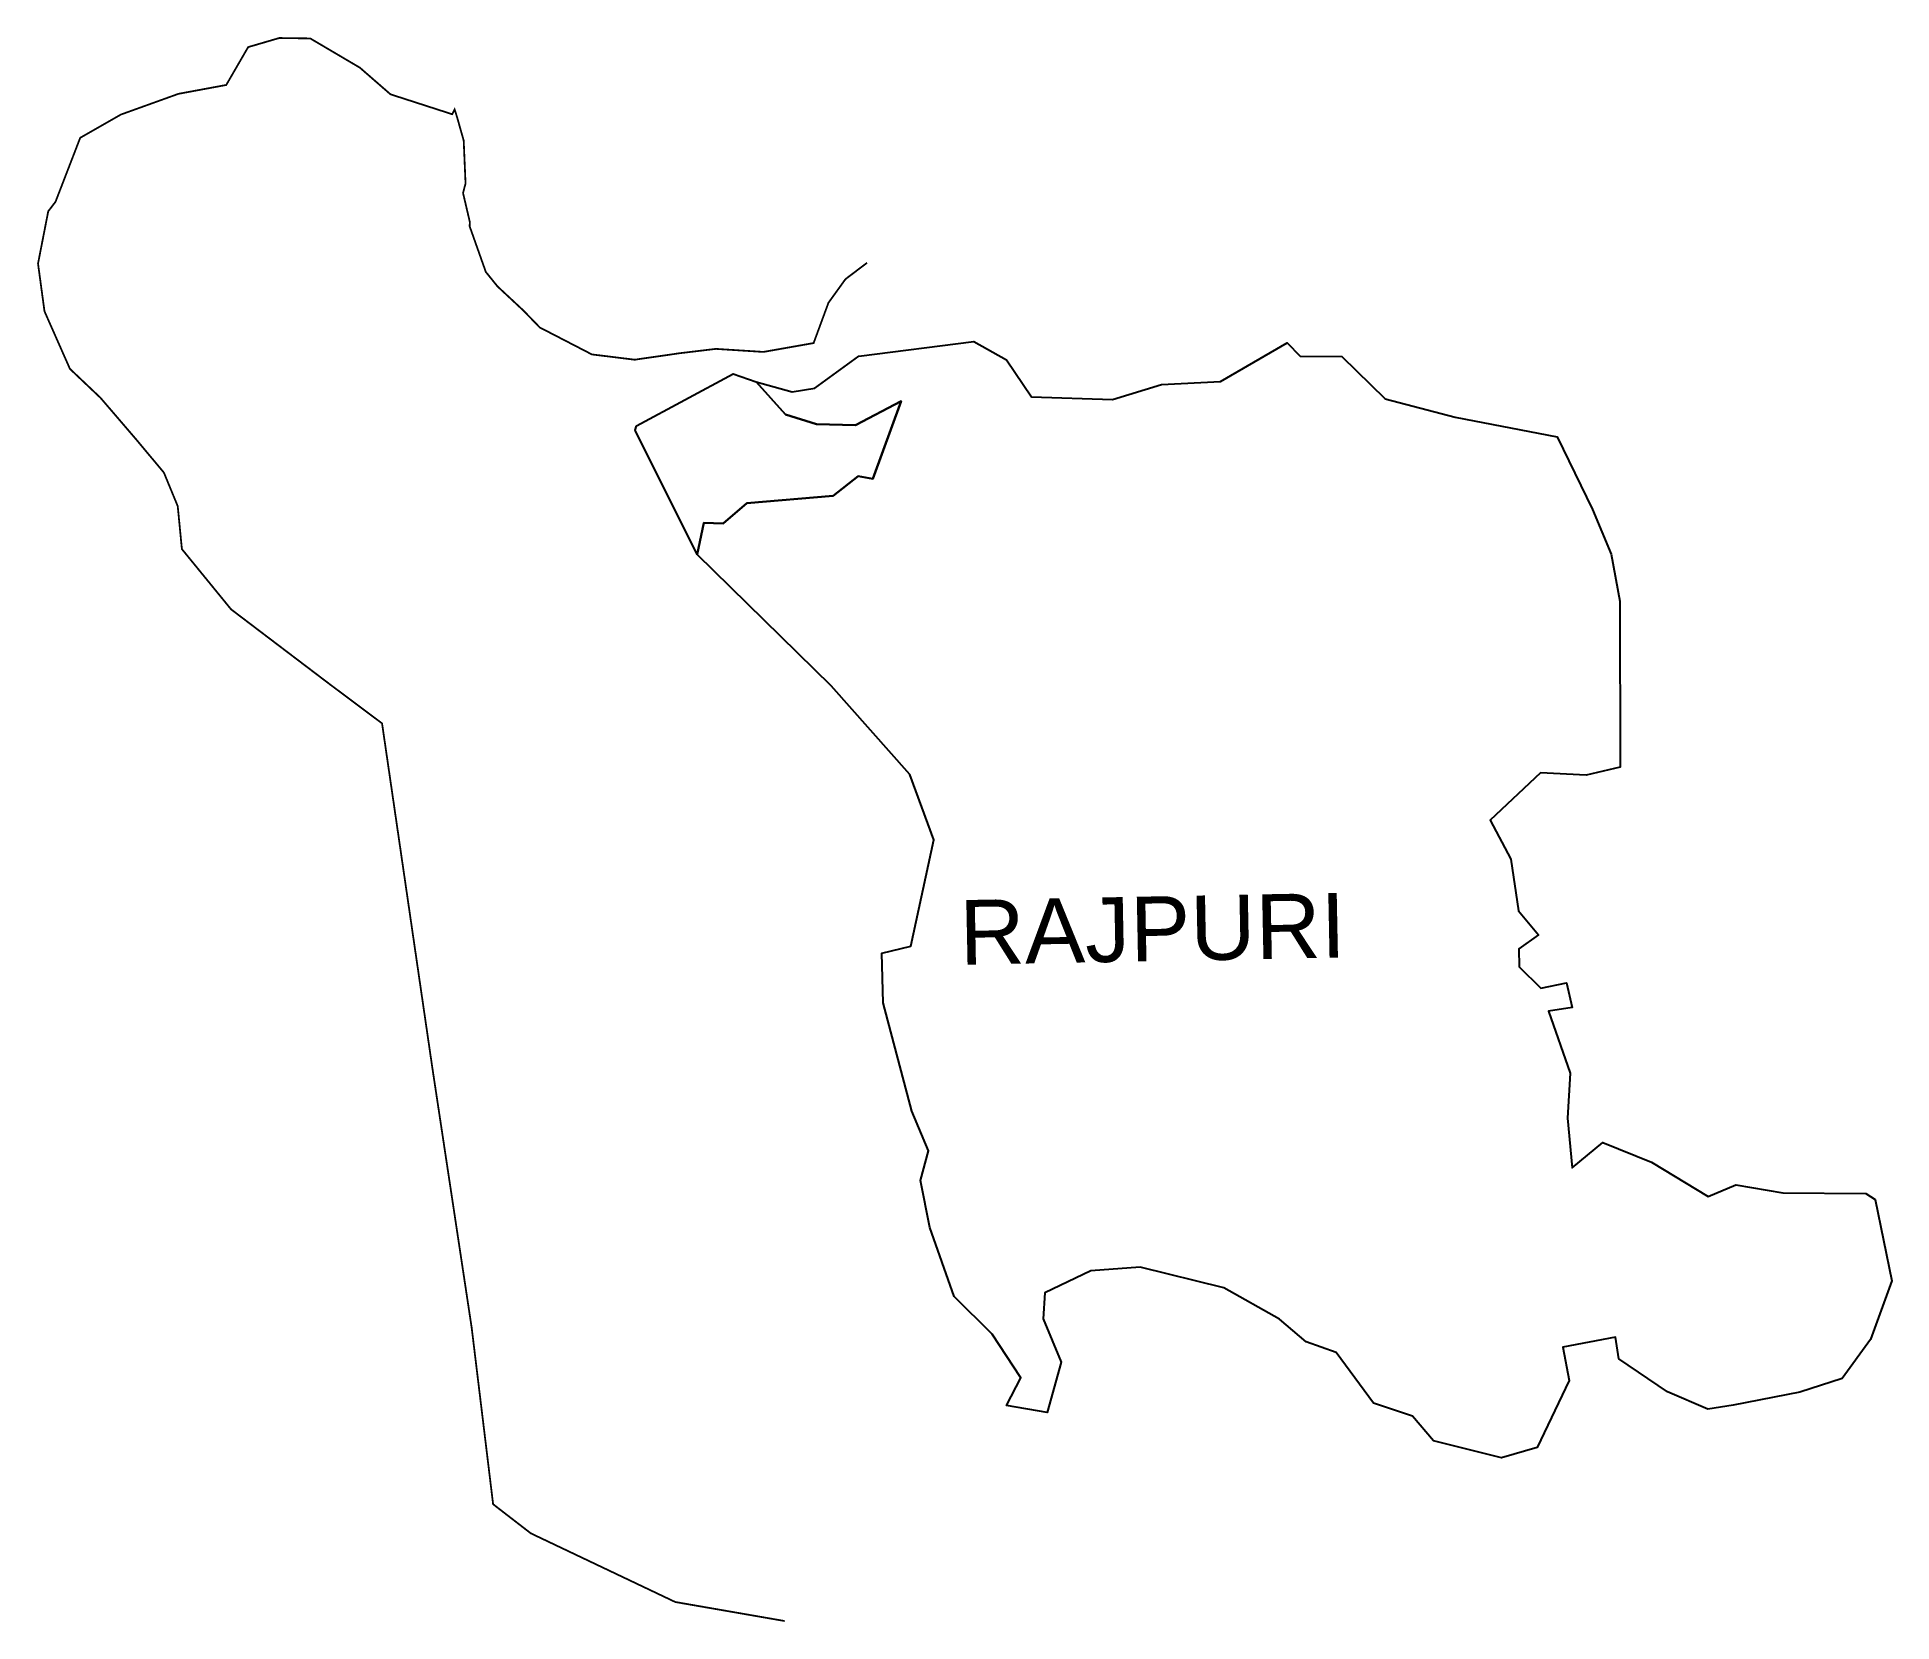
# Model space of a CAD drawing. Header units: metres. Extents: x 283830 to 286951, y 2024190 to 2026857.
import ezdxf

# ---------------------------------------------------------------- set-up
doc = ezdxf.new("R2010")
doc.units = ezdxf.units.M
for name, color, linetype in [('LOW TIDE LINE', 5, 'Continuous'), ('village', 3, 'Continuous'), ('VILLAGE NAME', 250, 'Continuous')]:
    doc.layers.add(name, color=color, linetype=linetype)
doc.styles.get("Standard").update_dxf_attribs({"font": 'calibri.ttf'})

msp = doc.modelspace()

# ---------------------------------------------------------------- linework, layer by layer
at = {"layer": 'LOW TIDE LINE', "lineweight": 18}
msp.add_lwpolyline([(285088.2, 2024191.9, 3.01, 3.01, 0), (284904.1, 2024223.9, 3.01, 3.01, 0), (284661.1, 2024339.4, 3.01, 3.01, 0), (284597.6, 2024388.4, 3.01, 3.01, 0), (284561.5, 2024685.6, 3.01, 3.01, 0), (284495.2, 2025123.5, 3.01, 3.01, 0), (284410.7, 2025702.1, 3.01, 3.01, 0), (284323.4, 2025767.4, 3.01, 3.01, 0), (284156.7, 2025893.9, 3.01, 3.01, 0), (284073.9, 2025995.3, 3.01, 3.01, 0), (284066.9, 2026067.5, 3.01, 3.01, 0), (284043.6, 2026124, 3.01, 3.01, 0), (283996.2, 2026180.7, 3.01, 3.01, 0), (283937, 2026249.7, 3.01, 3.01, 0), (283885.5, 2026298.5, 3.01, 3.01, 0), (283842.7, 2026395.3, 3.01, 3.01, 0), (283831.8, 2026475.6, 3.01, 3.01, 0), (283849, 2026563.6, 3.01, 3.01, 0), (283861.2, 2026579.5, 3.01, 3.01, 0), (283902.8, 2026687.2, 3.01, 3.01, 0), (283971.4, 2026726.4, 3.01, 3.01, 0), (284068.1, 2026761.2, 3.01, 3.01, 0), (284148.5, 2026776.1, 3.01, 3.01, 0), (284185.4, 2026839.8, 3.01, 3.01, 0), (284237.7, 2026855.1, 3.01, 3.01, 0), (284289.9, 2026854.4, 3.01, 3.01, 0), (284373.4, 2026805.2, 3.01, 3.01, 0), (284424.9, 2026760.4, 3.01, 3.01, 0), (284528.7, 2026726.9, 3.01, 3.01, 0), (284532.8, 2026734.9, 3.01, 3.01, 0), (284536.7, 2026722.8, 3.01, 3.01, 0), (284548.1, 2026682.6, 3.01, 3.01, 0), (284551.2, 2026610.4, 3.01, 3.01, 0), (284547, 2026594.4, 3.01, 3.01, 0), (284558.3, 2026546.1, 3.01, 3.01, 0), (284558.2, 2026538.1, 3.01, 3.01, 0), (284585.3, 2026461.6, 3.01, 3.01, 0), (284605, 2026437.2, 3.01, 3.01, 0), (284648.6, 2026396.6, 3.01, 3.01, 0), (284676.2, 2026368.1, 3.01, 3.01, 0), (284724, 2026343.4, 3.01, 3.01, 0), (284763.8, 2026322.8, 3.01, 3.01, 0), (284835.9, 2026313.9, 3.01, 3.01, 0), (284912.2, 2026324.9, 3.01, 3.01, 0), (284972.4, 2026332.1, 3.01, 3.01, 0), (285052.5, 2026327, 3.01, 3.01, 0), (285136.9, 2026341.9, 3.01, 3.01, 0), (285161.9, 2026409.7, 3.01, 3.01, 0), (285190.5, 2026449.4, 3.01, 3.01, 0), (285226.9, 2026477, 3.01, 3.01, 0)], format="xyseb", dxfattribs=at)
at = {"layer": 'village', "color": 3}
for points in [[(286951.4, 2024764.3, 0), (286915.2, 2024665.8, 0), (286867.7, 2024599.9, 0), (286796.7, 2024576.9, 0), (286684.5, 2024555.3, 0), (286641.7, 2024548.2, 0), (286573.6, 2024577.6, 0), (286491.9, 2024632.9, 0), (286486.1, 2024669.6, 0), (286397.4, 2024652.9, 0), (286408.4, 2024596.8, 0), (286354.7, 2024484.1, 0), (286294.7, 2024466.4, 0), (286180, 2024495, 0), (286144.8, 2024536.6, 0), (286078.8, 2024558.4, 0), (286016.1, 2024643.9, 0), (285965.8, 2024661.5, 0), (285920.6, 2024699.5, 0), (285827.3, 2024752.4, 0), (285686.6, 2024787, 0), (285603.4, 2024780.8, 0), (285526.2, 2024744.3, 0), (285523.1, 2024700.2, 0), (285553.2, 2024627.5, 0), (285529.7, 2024542.9, 0), (285461.6, 2024554.4, 0), (285485.7, 2024600.8, 0), (285437.5, 2024674.5, 0), (285373.2, 2024737.8, 0), (285332.6, 2024853.9, 0), (285316.8, 2024932.9, 0), (285330.2, 2024982.8, 0), (285302.4, 2025049.7, 0), (285253.9, 2025232, 0), (285251.5, 2025315.6, 0), (285300.5, 2025327.1, 0), (285339.3, 2025506.3, 0), (285299.1, 2025615.9, 0), (285166.2, 2025765.2, 0), (284941.1, 2025986.3, 0), (284952.3, 2026039.7, 0), (284984.7, 2026038.2, 0), (285024.4, 2026072.6, 0), (285169.6, 2026085.1, 0), (285211.9, 2026118.2, 0), (285236.6, 2026113.3, 0), (285284.3, 2026244.4, 0), (285207.4, 2026203.5, 0), (285141.6, 2026205.2, 0), (285089.8, 2026222, 0), (285040.3, 2026276.7, 0), (285100.6, 2026259.9, 0), (285139, 2026265.9, 0), (285213, 2026319.8, 0), (285406.8, 2026344.3, 0), (285461.4, 2026313.7, 0), (285503.5, 2026251.6, 0), (285640.1, 2026246.9, 0), (285722.2, 2026272.1, 0), (285821.8, 2026277, 0), (285933.5, 2026342.2, 0), (285955.6, 2026319.8, 0), (286025.8, 2026319.2, 0), (286098.7, 2026248.2, 0), (286216.4, 2026217.2, 0), (286388.2, 2026184.1, 0), (286447.4, 2026062.1, 0), (286478.8, 2025986.5, 0), (286493.4, 2025907.4, 0), (286494.3, 2025628.2, 0), (286437.1, 2025614.9, 0), (286359.8, 2025618.9, 0), (286275.4, 2025539.1, 0), (286310.1, 2025473.4, 0), (286322.9, 2025386.6, 0), (286356.5, 2025346.2, 0), (286323.5, 2025322.5, 0), (286324.2, 2025292.3, 0), (286360.7, 2025256.8, 0), (286403.7, 2025265.3, 0), (286413.6, 2025224.1, 0), (286373.7, 2025218, 0), (286410.2, 2025113.6, 0), (286405.6, 2025037.9, 0), (286413.1, 2024954.3, 0), (286464.8, 2024997.2, 0), (286546.7, 2024964.1, 0), (286642, 2024906.3, 0), (286688.6, 2024925.9, 0), (286767.8, 2024912.2, 0), (286907.3, 2024911.4, 0), (286923.4, 2024901.1, 0)], [(284838.9, 2026202.4, 0), (285001.4, 2026290, 0), (285040.3, 2026276.7, 0), (285089.8, 2026222, 0), (285141.6, 2026205.2, 0), (285207.4, 2026203.5, 0), (285284.3, 2026244.4, 0), (285236.6, 2026113.3, 0), (285211.9, 2026118.2, 0), (285169.6, 2026085.1, 0), (285024.4, 2026072.6, 0), (284984.7, 2026038.2, 0), (284952.3, 2026039.7, 0), (284941.1, 2025986.3, 0), (284836.4, 2026195.5, 0)]]:
    msp.add_polyline3d(points, close=True, dxfattribs=at)

# ---------------------------------------------------------------- texts
at = {"layer": 'VILLAGE NAME', "insert": (285381.4, 2025404.6), "char_height": 108.748, "attachment_point": 1, "rotation": 1.1028}
msp.add_mtext_dynamic_manual_height_columns('{\\fArial|b0|i0|c0|p34;RAJPURI}', width=726.929, gutter_width=543.7, heights=[0], dxfattribs=at)

doc.saveas('drawing.dxf')
